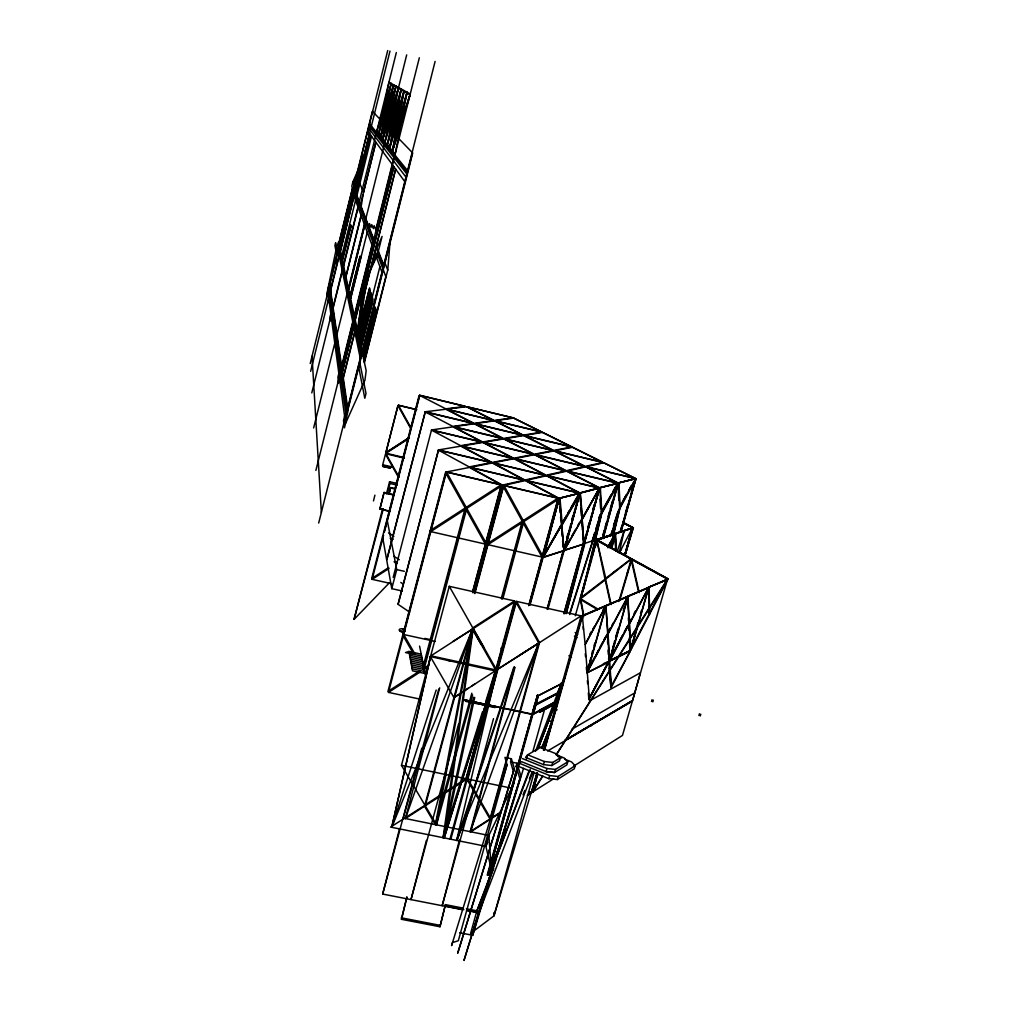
<?xml version="1.0" encoding="UTF-8"?>
<svg xmlns="http://www.w3.org/2000/svg" width="1011" height="1011" viewBox="0 0 1011 1011"><rect width="100%" height="100%" fill="white"/><g stroke="black" fill="none" stroke-linecap="round" stroke-linejoin="round"><path stroke-width="1.5" d="M364.402 362.507L387.756 270.076L389.955 243.209M364.213 284.394L357.717 331.469L366.172 370.708L364.933 380.25L345.56 423.394L344.46 427.779L343.513 420.488L344.587 416.191M363.454 287.389L356.757 335.298L361.344 317.012L368.484 267.359L367.536 264.389M482.487 711.858L443.071 837.677L472.466 629.095L452.953 641.442M595.466 545.927L596.452 539.748L668.183 578.911L556.315 754.8M595.669 545.94L596.945 539.786L667.589 578.696M436.512 824.85L473.211 628.615L514.978 601.735L466.286 779.443L425.277 805.767L436.512 824.85L472.567 694.923M514.599 600.964L465.907 778.71L424.86 805.072L401.468 765.34L449.276 586.317L514.599 600.964L472.794 627.882L424.544 806.247L435.375 824.622L472.466 629.095L430.711 655.987L391.737 827.314L472.466 629.095L480.92 643.956M394.947 155.037L407.092 92.241L389.614 148.478L401.253 89.006L384.825 142.564L395.983 86.087L380.477 137.205L391.194 83.433L376.522 132.327M392.205 151.675L404.097 90.586L387.162 145.445L398.549 87.515L382.588 139.821L393.532 84.734L378.443 134.703L388.97 82.194L410.251 93.998L392.205 151.675L407.092 92.241M401.026 123.254L392.774 149.615L398.271 120.852M398.511 119.614L403.996 91.42L406.788 92.987M395.2 119.601L389.728 147.606L387.428 144.788M395.44 118.388L400.786 91.053M393.102 86.63L388.072 111.968L395.465 87.982M341.857 367.953L339.506 378.392M333.213 308.532L331.267 317.1M335.905 250.551L327.64 290.081L345.56 423.394M330.673 291.105L328.853 299.117M329.801 285.102L328.019 292.925M443.071 837.677L473.59 697.198M474.74 697.451L444.208 837.904L496.426 669.611L444.208 837.904L473.211 628.615L484.408 648.291M619.377 551.955L624.229 530.611L633.101 527.691L632.469 527.552L625.417 553.093L632.621 527.439L622.877 522.308L633.252 527.78L632.406 528.45L633.252 527.78M518.567 655.861L538.775 643.097L456.593 840.394L497.197 669.585L538.775 643.097L515.825 601.924L450.818 839.231M595.214 538.85L598.841 523.597M599.574 520.551L601.027 514.447M595.037 538.307L597.615 527.565M598.348 524.494L599.447 519.894M600.18 516.823L600.913 513.752L598.651 517.822M613.765 531.988L615.977 522.801M616.71 519.742L618.922 510.568M580.592 599.763L601.419 513.929L569.686 614.562M583.486 589.287L601.886 513.095L618.125 483.978L613.197 491.75M613.311 532.721L614.776 526.617M615.522 523.572L617.734 514.422M613.803 533.656L620.147 507.674L635.805 479.353L633.076 483.233M612.969 535.918L619.692 508.482L611.149 535.539M336.625 247.644L338.458 242.059L357.452 330.268M357.426 171.605L352.915 181.778L351.815 186.201L353.016 189.411M338.748 243.449L352.485 187.97M338.862 243.954L352.624 188.349M329.624 283.914L372.364 111.286L379.82 119.007M310.225 363.53L387.706 50.55M328.082 293.342L327.337 296.311L326.907 293.013L329.573 283.522L348.075 410.656L345.433 422.484M339.835 248.479L353.231 194.036M339.949 248.997L347.797 216.999L340.214 250.222M354.634 189.702L362.873 156.174L354.975 190.573M328.449 296.135L328.158 302.592L328.916 299.547M328.512 296.552L330.433 289.449M330.496 289.854L339.077 255.227M340.366 250.93L353.964 196.046M355.19 191.117L369.457 133.503M310.642 371.302L389.981 51.068M356.276 193.922L370.797 135.322M356.34 194.087L370.873 135.436M341.592 256.604L355.543 200.342M356.921 195.616L371.53 136.308M342.514 260.926L351.158 226.098L350.792 224.859L342.211 259.473L350.514 226.262L350.804 227.248M330.812 313.701L330.016 316.898L330.534 320.828L331.343 317.58M330.875 314.181L332.935 306.649M311.78 392.913L396.337 52.521M333.137 308.064L359.448 202.162M363.518 192.103L375.902 142.273L360.472 204.816M378.443 134.703L391.194 83.433M361.192 206.674L362.974 194.782M345.888 276.546L361.091 215.444M380.477 137.205L393.532 84.734M345.939 276.812L361.167 215.646M382.588 139.821L395.983 86.087M313.637 427.944L406.687 54.897M348.643 289.336L364.655 225.137M348.707 289.626L364.731 225.365M387.162 145.445L401.253 89.006M350.109 296.147L360.093 256.149L360.662 258.045L350.59 298.371M350.147 296.349L359.777 257.792L360.232 259.359M350.653 298.675L367.258 232.227M368.813 226.401L369.508 223.595L371.05 227.475L371.757 224.619L373.375 228.6L374.108 225.668L375.953 230.142M389.614 148.478L404.097 90.586M392.774 149.615L406.599 94.389M338.849 373.425L337.876 377.267L338.634 383.017L339.608 379.112M338.938 374.121L341.453 365.173M341.604 366.209L373.552 238.697M375.801 229.762L394.619 154.645M315.887 470.431L419.325 57.791M355.164 319.615L364.099 283.99M342.363 371.479L393.759 166.575M342.451 372.01L355.354 320.538M364.326 284.799L393.924 166.802M362.62 295.907L364.44 285.203L363.315 281.21M343.235 377.457L356.365 325.188M361.647 304.134L395.566 169.039M343.323 378.013L356.466 325.656M395.731 169.267L360.99 307.622L358.437 328.575M375.902 255.429L371.997 265.564L371.745 264.806M376.13 256.377L378.089 250.425L383.738 265.072M376.673 257.868L382.07 236.422L374.601 253.432M358.109 333.289L369.52 287.882L370.203 290.144L358.678 335.943M358.159 333.554L369.167 289.778L369.71 291.598L358.627 335.677M359.36 339.089L370.923 292.596L371.606 294.858L359.865 341.465M360.421 344.005L379.896 266.651M360.573 344.726L372.351 297.411L373.046 299.749L361.104 347.177M361.041 346.887L372.541 301.253L371.997 299.382M344.713 417.075L347.557 407.155M318.68 523.041L435.109 61.406M347.809 408.899L362.153 352.055M373.843 305.688L412.437 152.712M347.936 409.771L412.715 153.002L399.004 138.836M362.962 355.834L375.245 307.142L376.004 309.669L363.594 358.779M363.025 356.137L374.879 309.202L375.46 311.211M364.276 361.913L385.836 276.584M374.917 495.175L373.489 500.9M408.937 437.864L385.848 452.789L397.93 405.601L411.009 429.043M385.848 452.789L397.955 405.689M382.638 466.374L390.246 467.929M389.867 511.591L379.845 508.862L384.079 492.42L394.025 494.72M379.921 509.304L384.079 492.42M389.096 583.12L354.052 619.389L382.55 508.963M386.455 493.836L389.576 481.729L397.235 483.511M387.301 493.671L389.943 483.448L389.576 481.729M389.096 493.456L390.612 487.567L395.149 488.616M389.184 493.886L390.612 487.567M461.989 909.597L382.663 894.065L399.572 828.565M419.022 395.844L371.707 578.507L388.59 567.626M384.559 530.459L419.527 395.352L465.54 406.422L445.775 408.836L419.527 395.352M391.573 583.688L372.136 579.354L383.611 535.097M384.395 532.039L419.83 395.263L465.123 406.321M425.214 411.78L473.249 423.255L445.939 409.228L425.214 411.78L386.657 559.854L382.562 536.727M425.29 411.97L452.865 426.415L473.35 423.47L425.29 411.97L386.758 560.397L391.762 588.655L402.365 591.018M426.402 840.368L410.997 899.613L458.615 723.927M393.178 577.42L431.507 429.953L453.042 426.844L481.792 441.895L431.507 429.953M391.762 588.655L396.742 569.61L391.472 542.262M398.069 604.035L438.433 449.933L460.826 446.154L491.169 462.381L438.433 449.933M438.521 450.173L469.205 466.93L491.283 462.634L438.521 450.173L398.132 604.363L409.607 612.148M568.409 604.426L571.594 592.244M572.39 589.211L580.327 558.754M581.527 554.18L584.307 543.526L624.229 530.611L617.215 551.551M403.515 633.733L446.091 472.023L469.42 467.448L501.544 485.002L472.592 592.661M419.312 698.98L388.489 692.396L446.458 471.91L501.266 484.737L472.63 591.498M424.544 806.247L405.398 818.544L439.684 687.846M459.411 840.053L442.186 905.717L493.52 718.631M565.945 612.59L587.631 530.737M354.052 619.389L383.384 508.609M423.217 666.198L465.212 508.002L445.485 472.605L387.971 691.398L418.428 671.797M423.369 668.688L466.21 507.358L501.266 484.737M426.276 673.604L423.95 669.573L466.766 508.369L501.772 485.785L473.135 592.509M566.286 613.664L584.8 543.703M566.198 612.679L584.282 542.793M382.663 894.065L421.764 748.228M473.919 591.195L502.467 485.103L524.153 480.212L470.33 467.55L502.467 485.103M474.26 592.762L502.922 486.051L522.245 521.196L501.33 598.297M474.551 593.103L503.516 485.47L525.189 480.566L558.413 498.322L529.145 604.805M474.816 593.596L503.882 485.356L558.148 498.069L528.665 605.665M497.197 669.585L538.775 643.097L489.956 818.986L470.178 831.674L514.435 667.311M515.003 667.437L470.747 831.788L501.014 812.376M425.277 805.767L473.211 628.615L496.426 669.611M401.455 919.302L406.877 897.098L401.455 919.302L439.987 926.758L445.409 904.643L463.392 908.169M538.105 748.683L562.912 683.916L561.282 683.689L556.176 701.925L532.923 714.234L464.441 699.991L531.849 714.373M501.886 599.27L523.243 520.564L558.148 498.069M502.871 598.638L523.786 521.562L558.641 499.105L529.562 605.159M610.063 547.772L613.778 534.073L597.135 539.899M449.983 839.067L500.824 653.043L501.671 653.232M501.229 811.757L490.689 818.518L467.828 779.102L516.545 601.393L581.11 615.863L548.48 731.989M439.987 926.758L445.409 904.643M537.536 695.05L487.744 874.818L488.439 874.768L537.536 695.05L532.431 714.132M610.29 547.697L614.031 533.998L597.198 539.925M403.01 819.112L438.761 689.123M558.641 499.105L542.907 556.341L523.786 521.562M530.055 604.856L559.31 498.41L579.379 493.191L571.834 520.918M543.766 556.543L558.969 499.131L543.236 556.353L561.712 525.012L560.536 517.266M435.375 824.622L471.834 693.167M547.482 607.611L563.342 550.262M566.678 538.193L567.929 533.669M571.695 520.084L572.946 515.559M547.204 609.456L566.008 541.504M566.83 538.989L571.013 523.382M572.239 520.791L579.733 493.709L564.833 549.567L566.4 541.858M567.234 538.85L571.405 523.812M547.924 609.165L580.074 493.002L599.055 488.06L547.292 475.852L580.074 493.002M490.689 818.518L539.52 642.617L581.11 615.863M507.067 764.746L458.324 940.735L452.422 942.581L451.588 945.614L507.067 764.746L504.931 757.416L511.389 758.768L514.346 768.663L457.768 953.019L514.346 768.663M511.389 758.768L510.53 761.864L513.474 771.797M516.975 763.217L520.804 775.728L463.986 960.45L519.919 778.874L516.115 766.3L516.975 763.217L511.819 762.13M495.782 860.715L476.889 910.81L470.595 933.431L493.975 915.852L537.17 772.909M534.718 704.237L487.201 875.134M516.115 766.3L518.239 766.275L519.098 763.179L521.638 761.7L546.117 771.608L554.571 772.518L566.906 764.847L567.765 761.814L564.214 757.997L557.251 755.204M488.237 874.907L535.527 704.857L558.729 692.813M536.007 704.25L538.395 695.694L560.814 684.093L538.193 695.619L535.805 704.174L558.489 692.409M535.779 705.084L533.404 713.627L535.779 705.084L558.262 693.23M459.676 932.761L472.731 935.289L479.037 912.642L533.05 771.519M505.803 829.21L488.439 874.768L489.615 875.273L529.082 770.572M563.898 613.462L584.131 540.784M587.922 527.161L589.186 522.624M592.977 509.001L594.253 504.451M598.044 490.828L598.878 487.807L566.564 471.202L547.153 475.6L598.878 487.807M564.05 613.791L587.252 530.472M588.086 527.856L592.307 512.299M593.128 509.771L598.575 490.183M588.478 527.729L592.673 512.678M593.508 509.658L599.384 488.578L565.149 613.437M564.732 613.5L599.725 487.896L617.708 483.207L602.935 535.931M519.919 778.874L520.804 775.728M533.075 750.705L545.055 707.814M583.347 596.149L580.491 598.044L596.389 540.632L592.699 555.898M581.325 596.566L584.687 584.484M585.533 581.502L591.839 558.881M534.187 772.177L493.975 915.852L493.886 912.706M557.87 694.608L556.126 701.609L533.404 713.627M559.652 688.251L560.814 684.093M575.31 615.775L596.667 539.76L632.595 527.805L619.2 553.093L621.424 548.859M603.036 534.667L604.325 530.105M605.172 527.072L606.448 522.497M608.154 516.419L609.431 511.857M610.29 508.811L612.413 501.203M527.578 794.848L531.521 792.308L537.031 772.707M543.387 750.086L546.787 738.017M602.821 538.61L618.34 483.043L635.401 478.595L620.463 531.634M603.188 538.497L617.999 483.713M544.171 750.124L552.183 721.525L549.782 721.02M532.658 792.359L537.599 773.946M544.284 749.998L582.071 615.446M543.981 750.339L545.801 744.311L527.654 754.8L525.518 757.365L543.463 764.607L544.322 761.523L552.752 762.446L560.334 757.846L556.808 754.042L540.367 747.458M546.117 771.608L546.989 768.512L555.431 769.434L567.765 761.814M610.985 548.101L614.802 534.528L611.465 548.278M611.225 548.013L615.042 534.453L616.091 550.085M611.718 548.189L615.535 534.617M543.463 764.607L551.88 765.529L552.752 762.446M564.568 759.122L571.581 761.94L575.158 765.757L558.148 776.486L549.668 775.576L548.796 778.672L518.239 766.275M620.286 531.369L621.563 526.819M625.405 513.196L627.54 505.614M631.382 491.991L632.659 487.441M621.234 529.208L635.679 479.138L620.741 532.165M620.855 532.405L635.805 479.353M625.177 554.205L631.989 529.966M555.431 769.434L554.571 772.518L545.94 771.545M560.334 757.846L559.475 760.891L551.88 765.529M588.832 664.164L587.265 671.974L605.69 606.688L585.154 644.765L587.265 671.974M591.827 653.548L592.686 650.503M593.975 645.953L594.834 642.92M587.555 671.835L605.981 606.562L607.674 634.137L587.555 671.835L588.693 665.541M589.982 660.992L590.841 657.946M548.619 778.609L557.339 779.532L558.148 776.486M625.215 553.156L628.652 541.1M629.474 538.092L632.065 529.044M625.455 553.257L632.684 527.641M596.856 542.983L596.705 540.013L633.341 527.906L632.456 527.552L625.19 554.849L633.354 527.906L632.406 528.45L633.417 527.944M618.846 601.532L631.155 559.626M627.338 573.098L628.185 570.116M619.743 600.294L631.635 559.892M527.325 795.493L532.582 792.118L537.726 774.022M544.575 749.897L582.677 615.699L668.183 578.911M575.158 765.757L574.299 768.79L557.276 779.582M614.701 640.709L609.696 660.524L627.692 597.198L608.066 633.96L609.696 660.524M615.56 637.701L618.125 628.652M623.269 610.568L624.128 607.548M590.765 725.367L564.997 740.507M613.69 645.106L609.974 660.385L629.208 623.989L627.401 596.882M616.268 636.058L617.114 633.05M609.974 660.385L627.957 597.084M625.139 554.799L633.101 527.691M637.941 622.561L630.776 649.757L648.342 588.288L629.575 623.812L630.776 649.757M640.519 613.576L641.378 610.581M636.917 626.946L631.028 649.618L649.454 614.435L648.607 588.175L631.028 649.618M547.596 750.983L632.456 701.091L640.367 672.795L589.388 700.977M650.768 605.399L667.652 578.722L622.485 735.427L573.528 766.237M651.501 701.482L652.007 699.726M652.828 701.887L653.346 700.117M698.917 715.535L699.435 713.779M700.257 715.94L700.775 714.17M390.183 115.153L382.84 139.189L384.926 141.742M390.499 114.091L398.018 89.461M472.731 935.289L523.534 768.335M526.276 759.312L527.654 754.8L544.322 761.523M401.392 122.078L409.935 94.756L406.991 93.1M592.471 540.822L594.822 533.303M596.225 528.791L600.913 513.752M400.773 124.53L392.495 150.993L395.048 154.114M401.14 123.355L409.645 96.146M485.773 701.369L495.163 671.418M591.953 541.542L594.771 532.557M596.174 528.058L600.408 514.574M613.525 525.644L617.772 512.147M611.213 533.896L612.148 530.889M613.563 526.377L618.745 509.822M569.623 613.563L601.368 513.247L599.852 487.694L618.113 483.233L601.343 512.223L610.897 495.112M611.112 534.781L619.667 507.813L618.492 483.877M436.183 690.02L391.737 827.314L430.661 655.773L495.63 669.914M456.593 840.394L513.841 667.108M457.162 840.52L514.422 667.235M405.398 818.544L472.466 629.095L495.706 670.129M470.178 831.674L538.775 643.097M538.572 747.281L548.581 720.755M535.501 751.299L561.282 683.689L560.498 683.385M536.98 749.96L564.618 677.825L558.476 690.601M489.615 875.273L530.206 769.295M542.06 747.988L552.183 721.525L541.681 747.938M488.439 874.768L505.045 832.192M537.7 748.506L562.912 683.916M466.892 910.266L479.037 912.642L476.889 910.81L493.81 868.259M523.003 794.899L524.747 790.488M529.423 778.761L531.761 772.884M370.999 267.776L378.367 251.158M370.178 271.049L377.52 254.519L382.84 268.635M487.871 842.024L485.874 846.308L491.295 869.22L488.882 835.465L514.119 782.918M557.276 693.521L564.618 677.825M610.783 687.038L630.232 651.147L611.326 687.24L609.582 667.45M630.093 650.427L667.652 578.722M649.037 607.434L649.782 613.803L667.803 579.404L648.38 587.328L667.803 579.404M607.838 663.14L588.819 699.106L608.571 661.75M648.354 587.783L629.55 623.345L627.743 596.212L648.354 587.783L628.299 596.414M614.41 651.223L609.418 660.676L628.678 624.255M610.834 657.479L613.69 652.082M615.118 649.391L622.953 634.567M624.381 631.862L627.237 626.479M628.994 623.142L631.167 619.035M634.061 613.563L635.502 610.834M591.776 694.039L596.894 684.359M601.28 676.068L606.385 666.401M620.122 640.443L622.978 635.047M629.019 623.61L631.18 619.516M586.987 671.607L594.898 656.809M597.046 652.765L598.487 650.073M599.927 647.381L602.796 641.998M604.237 639.318L605.677 636.627M608.192 631.9L610.379 627.818M587.72 670.773L592.042 662.698M595.631 655.962L599.232 649.226M604.262 639.799L606.423 635.755M611.857 625.582L613.311 622.864M627.679 596.68L608.028 633.48L605.766 605.652L627.679 596.68L606.347 605.867M607.333 637.537L607.143 634.415L586.999 672.125M581.894 595.087L580.895 598.044M608.192 546.281L615.295 534.187L607.952 547.81M581.894 595.58L580.895 598.55M608.205 546.774L614.802 534.528M608.698 546.938L615.282 534.705M589.678 634.529L591.144 631.799M602.897 610.025L605.677 606.158L585.116 644.272L582.323 615.737L582.563 618.884M592.636 629.588L594.114 626.871M621.108 504.148L619.629 506.827L635.793 478.633L618.467 483.005M623.345 500.116L626.314 494.745M628.539 490.727L631.509 485.356M626.378 495.365L620.147 507.674M628.615 491.321L631.584 485.925M613.108 491.156L616.053 485.887M611.731 494.392L601.886 513.095M564.328 549.39L570.33 538.749M571.822 536.083L575.575 529.435M577.824 525.442L579.328 522.775M583.89 542.92L582.121 518.63L599.485 488.098L582.576 518.1L580.238 492.964M581.628 519.49L564.353 550.136L582.083 518.972L580.251 493.886M582.627 518.807L598.992 488.679M545.574 552.246L547.924 548.139M549.478 545.397L561.193 524.823M566.261 515.926L561.699 523.938L579.821 493.216L559.475 498.196L563.936 550.629L543.286 557.124L561.257 525.556L543.286 557.124M567.79 513.259L569.307 510.593M570.823 507.914L579.303 493.039M562.28 524.848L579.846 494L561.762 524.658L563.911 549.529M553.687 778.735L532.494 792.081L542.629 776.069M556.214 754.775L649.062 608.066M532.582 792.118L542.755 776.119M623.079 522.775L633.354 527.906L622.751 522.775M541.302 431.785L513.98 418.225M571.253 446.635L542.831 432.531M602.442 462.103L572.845 447.418M632.671 527.856L597.021 539.925M634.933 478.216L604.098 462.924M580.491 598.044L605.374 578.937M605.412 578.557L631.041 558.881L596.932 540.38L605.829 578.583M613.032 572.959L615.434 571.076M597.83 608.988L580.592 598.765L605.538 579.644M611.2 604.591L605.576 579.265L630.738 559.601M664.404 580.655L667.323 578.785L631.66 559.424L639.243 592.598M385.823 452.688L408.912 437.763M409.202 438.281L386.088 453.219L404.425 457.617M512.4 417.682L467.587 406.915M430.231 530.56L465.212 508.002M372.136 579.354L389.033 568.447M487.416 543.64L522.245 521.196M423.394 668.6L428.702 665.187M388.489 692.396L420.311 671.911M423.95 669.573L427.931 667.007M468.181 688.251L453.964 697.653L495.415 670.735M472.074 685.749L474.664 684.081M564.934 740.355L632.33 700.775L564.997 740.406M632.33 700.775L590.866 725.304L591.233 725.86M571.746 729.323L634.554 693.028M539.71 711.276L551.5 704.857M540.114 711.428L551.892 705.008M554.407 711.238L557.162 709.76M539.887 710.013L554.597 702.228M607.712 634.617L609.342 661.207L586.784 672.909L609.127 661.965M609.974 660.878L630.434 650.414L629.234 624.457M609.203 661.434L630.232 651.147M603.34 663.772L609.342 661.207M609.418 660.676L630.434 650.414M582.323 615.737L605.109 605.943M582.917 615.952L605.677 606.158M564.353 550.136L583.916 543.994L582.134 519.679M543.804 557.314L583.916 543.994M615.295 534.187L596.705 540.013M580.226 492.799L598.98 487.921M559.475 498.196L579.821 493.216M580.744 492.976L599.485 488.098M599.852 487.694L618.113 483.233M618.454 482.854L635.793 478.633M583.726 614.827L580.819 599.485M580.39 599.889L583.625 616.748M596.907 540.834L604.957 578.911M399.56 630.649L405.234 631.42M401.279 917.798L439.747 925.267M466.387 908.75L476.889 910.81M445.661 906.121L463.859 909.673M466.564 910.481L477.23 912.567M404.248 818.303L488.882 835.465L485.874 846.308L390.587 827.086L424.178 805.792M401.468 765.34L465.907 778.71M467.828 779.102L511.806 788.226M528.488 791.689L531.521 792.308M535.527 704.857L534.92 704.44L535.729 704.755M464.618 699.814L496.641 706.676M409.973 657.15L422.383 659.842M410.34 659.071L422.775 661.775M410.693 661.004L423.179 663.709M411.06 662.938L423.584 665.655M411.426 664.897L423.975 667.614M411.793 666.856L424.393 669.585M412.159 668.827L424.797 671.557M435.324 641.454L403.718 634.529L414.737 653.611M421.208 654.155L408.912 651.476L405.512 652.537L421.6 656.038M447.064 660.221L450.085 660.878M430.446 656.594L495.478 670.95M409.619 655.254L421.991 657.934M424.822 638.396L430.913 639.736M394.252 561.56L397.285 562.242M394.353 562.116L397.386 562.798M396.742 569.61L404.324 571.303M390.259 538.484L393.33 539.179M384.167 492.862L393.355 494.986M379.845 508.862L388.35 510.82M389.943 483.448L397.209 485.128M390.701 487.997L395.238 489.046M404.274 458.173L385.949 453.787L399.004 476.99M446.091 472.023L501.544 485.002M503.516 485.47L558.413 498.322M382.727 464.769L391.851 466.842M390.954 467.448L382.537 465.477L385.456 454.141L398.511 477.331M382.853 466.425L389.968 468.106M579.379 493.191L526.074 480.655L559.31 498.41M635.401 478.595L586.468 466.968L618.34 483.043M617.708 483.207L567.398 471.29L599.725 487.896M415.281 409.354L398.422 405.247L416.785 409.632M649.454 614.435L648.67 606.512M608.862 662.117L610.985 687.897L609.229 668.132M608.584 662.256L588.857 699.561M555.393 701.621L556.176 701.925M555.898 702.418L532.974 714.385M551.488 705.754L546.117 708.686M550.477 706.259L540.177 711.921M544.626 709.457L539.647 712.174L552.284 705.16L550.907 704.629L539.116 711.049L540.506 711.592M532.317 713.817L533.113 714.132M557.541 756.316L561.75 757.997M522.497 758.616L546.989 768.512M519.098 763.179L549.668 775.576M596.932 540.38L630.611 558.856M631.66 559.424L666.906 578.76M388.869 82.915L395.718 86.756M395.882 86.858L398.283 88.197M398.448 88.298L400.963 89.714M401.152 89.815L403.806 91.306M580.402 599.46L597.627 609.684M575.133 632.545L577.799 634.188M574.387 636.121L577.028 637.764M388.553 532.961L393.86 536.31M568.902 655.735L571.518 657.403M393.974 556.303L399.269 559.702M400.773 582.437L403.301 584.105M402.555 628.779L404.602 630.194M412.69 654.104L408.912 651.476L412.526 670.824L425.201 673.553L419.552 646.092M376.749 131.733L378.556 133.945M378.683 134.109L380.578 136.422M385.077 141.919L387.264 144.598M389.892 147.808L392.319 150.778M369.584 123.772L407.559 170.606M369.318 124.858L407.155 172.224M369.04 125.945L406.751 173.829M368.51 128.132L405.929 177.064M367.751 131.177L404.792 181.601M467.12 779.607L489.956 818.986M402.757 635.224L412.981 652.904M423.748 671.557L426.073 675.601M430.484 656.809L453.964 697.653M449.276 586.317L472.794 627.882M398.422 405.247L410.731 427.337M446.458 471.91L466.21 507.358M466.766 508.369L486.278 543.387M516.545 601.393L539.52 642.617M503.882 485.356L523.243 520.564M359.878 183.711L363.594 192.267M352.915 181.778L354.141 184.887M384.964 262.999L387.756 270.076M353.799 187.528L374.841 242.021M376.383 246.343L378.026 250.627M353.648 188.134L374.639 242.83M378.152 251.992L383.51 265.969M353.496 188.728L374.436 243.626M377.937 252.838L383.283 266.853M353.205 189.942L374.032 245.243M383.257 269.76L386 277.039M374.828 252.51L376.18 256.162M352.612 192.355L373.223 248.466M376.383 257.072L381.943 272.199M501.001 648.102L502.492 652.537M494.973 707.574L481.615 704.781M370.569 294.542L371.1 296.337M373.653 305.044L374.032 306.346M347.468 218.667L347.721 219.577M364.061 278.252L364.958 281.387M478.987 704.149L465.591 701.343M362.62 295.92L361.761 304.576M631.205 559.854L638.434 591.46M605.121 579.619L610.417 603.491M340.328 247.493L340.555 248.529M339.026 247.227L361.559 353.041M338.736 248.39L361.117 354.76M338.154 250.741L360.245 358.21M337.51 252.055L335.627 242.703L334.919 245.547L336.777 255.037M359.815 362.709L366.007 393.469L364.794 398.258L358.703 367.107M387.049 519.363L391.358 541.732M335.943 259.688L336.815 264.339M329.573 286.176L330.18 290.321M330.445 292.204L332.657 307.571M332.973 309.707L341.111 366.247M341.566 369.394L347.165 408.33M329.409 286.998L329.978 290.991M330.268 293.038L332.442 308.279M332.783 310.617L340.846 367.081M341.339 370.506L346.874 409.24M329.118 288.388L329.637 292.128M329.965 294.479L332.088 309.48M332.467 312.146L340.404 368.484M340.96 372.402L346.369 410.782M328.752 289.955L329.257 293.544M329.611 296.084L331.671 310.984M332.076 313.865L339.898 370.279M340.492 374.5L345.8 412.753M560.006 498.385L562.23 524.115M559.626 506.688L560.145 512.741M561.661 530.219L562.204 536.449M562.609 541.112L563.152 547.33M587.353 673.124L589.388 699.321M583.183 626.744L583.423 629.891M585.281 653.624L585.508 656.644M586.342 667.222L586.57 670.255M587.378 680.618L587.618 683.689M588.339 692.939L588.705 697.565M579.846 495.276L580.301 501.544M580.769 507.813L581.35 515.648M581.856 522.535L582.412 530.13M582.854 536.209L583.41 543.817M607.535 640.671L607.725 643.792M608.116 650.048L608.407 654.736M608.597 657.87L608.786 660.992M600.357 487.871L601.848 512.4M599.384 488.578L599.561 491.637M600.029 499.295L600.597 508.482M609.759 661.636L611.326 687.24M607.497 633.745L607.687 636.867M608.559 650.932L608.748 654.054M312.033 356.226L321.359 512.425M618.947 483.018L620.122 506.991M618.214 488.199L618.808 500.167M628.374 617.797L628.513 620.792M628.754 625.784L628.968 630.358M629.322 637.992L629.891 650.212M616.445 551.058L615.345 533.846L615.952 550.881M615.092 535.994L615.598 549.908M648.936 587.53L649.782 613.803M403.301 632.835A7.684 2.174 14.5 0 1 399.206 629.701A7.684 2.174 14.5 0 1 404.299 628.943M387.845 113.093L382.701 139.012L380.717 136.586L387.845 113.093M465.768 509.013L430.737 531.609L485.318 544.082L465.768 509.013M522.788 522.207L487.921 544.676L541.947 557.023L522.788 522.207M545.434 475.41L524.911 480.035L493.178 463.076L545.434 475.41M565.579 470.861L546.155 475.246L514.801 458.83L565.579 470.861M584.699 466.551L566.261 470.709L535.312 454.811L584.699 466.551M602.859 462.457L585.344 466.4L554.786 450.994L602.859 462.457M546.433 475.751L525.947 480.389L579.202 492.913L546.433 475.751M585.66 466.88L567.247 471.05L617.531 482.955L585.66 466.88M603.794 462.773L586.304 466.728L635.224 478.355L603.794 462.773M492.294 462.975L470.229 467.297L524.027 479.947L492.294 462.975M513.942 458.741L493.052 462.823L545.283 475.157L513.942 458.741M534.49 454.723L514.675 458.602L565.427 470.62L534.49 454.723M553.99 450.906L535.185 454.584L584.548 466.311L553.99 450.906M572.542 447.279L554.647 450.78L602.695 462.229L572.542 447.279M512.969 458.4L492.054 462.482L461.711 446.268L512.969 458.4M533.53 454.394L513.702 458.261L483.688 442.553L533.53 454.394M553.055 450.59L534.225 454.255L504.565 439.027L553.055 450.59M571.632 446.963L553.712 450.451L524.406 435.678L571.632 446.963M481.893 442.123L460.637 445.687L431.583 430.168L481.893 442.123M502.808 438.61L482.639 441.997L453.876 426.945L502.808 438.61M522.7 435.261L503.516 438.483L475.056 423.874L522.7 435.261M541.631 432.089L523.369 435.16L495.226 420.955L541.631 432.089M482.841 442.452L461.61 446.028L512.842 458.16L482.841 442.452M503.743 438.926L483.587 442.325L533.404 454.166L503.743 438.926M523.61 435.577L504.451 438.812L552.916 450.363L523.61 435.577M542.528 432.392L524.279 435.463L571.48 446.748L542.528 432.392M493.545 420.551L474.058 423.356L446.736 409.329L493.545 420.551M512.804 417.783L494.227 420.462L467.183 406.814L512.804 417.783M474.247 423.773L453.787 426.73L502.707 438.395L474.247 423.773M494.442 420.854L474.968 423.672L522.586 435.059L494.442 420.854M513.676 418.074L495.125 420.753L541.504 431.887L513.676 418.074M466.4 406.713L446.66 409.139L493.444 420.361L466.4 406.713M479.833 703.732L465.098 700.572L479.833 703.732M495.82 707.157L481.135 704.01L495.82 707.157"/></g></svg>
